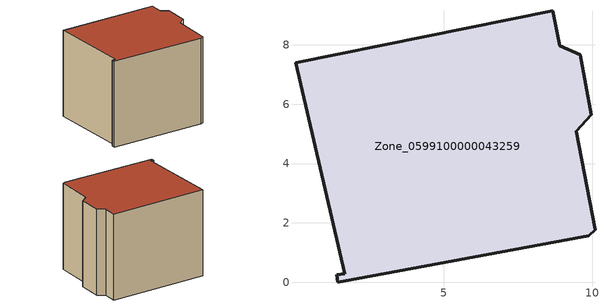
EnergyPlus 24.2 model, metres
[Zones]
Zone_0599100000043259
 floor ground (C_G): 1.44,0 1.39,0.25 1.68,0.29 0.01,7.39 8.68,9.15 8.91,7.97 9.6,7.66 9.98,5.64 9.47,5.09 10.1,1.77 9.89,1.56 z0
 wall outside (C_F): 9.89,1.56 10.1,1.77 9.47,5.09 9.98,5.64 9.6,7.66 8.91,7.97 8.68,9.15 0.01,7.39 1.68,0.29 1.39,0.25 1.44,0 9.89,1.56 z0:7.74
 roof outside (C_R): 0.01,7.39 1.68,0.29 1.39,0.25 1.44,0 9.89,1.56 10.1,1.77 9.47,5.09 9.98,5.64 9.6,7.66 8.91,7.97 8.68,9.15 z7.74
[BUILDING]
Pand.0599100000043259: North Axis=0; Terrain=City; Loads Convergence Tolerance Value=0.04; Temperature Convergence Tolerance Value=0.4; Solar Distribution=FullExterior; Maximum Number of Warmup Days=25; Minimum Number of Warmup Days=1
[Site:Location]
Rotterdam.The.Hague.AP_ZH_NLD Design_Conditions: Latitude=51.96; Longitude=4.45; Time Zone=1; Elevation=-4.5
[SITE:GROUNDTEMPERATURE:BUILDINGSURFACE]
18, 18, 18, 18, 18, 18, 18, 18, 18, 18, 18, 18
[MATERIAL] Thermal Absorptance=0.9; Solar Absorptance=0.7; Visible Absorptance=0.7
Name | Roughness | Thickness | Conductivity | Density | Specific Heat
G.TI.1946 | MediumSmooth | 0.15 | 1 | 540 | 1210
F.TI.1946 | Rough | 0.3 | 0.857143 | 1920 | 840
R.TI.1946 | MediumRough | 0.2 | 0.1 | 1500 | 1000
[CONSTRUCTION]
C_G: G.TI.1946
C_F: F.TI.1946
C_R: R.TI.1946
[ZONE]
Zone_0599100000043259: Type=1; Multiplier=1; Ceiling Height=Autocalculate; Volume=Autocalculate; Floor Area=autocalculate; Part of Total Floor Area=Yes
[ZONEINFILTRATION:DESIGNFLOWRATE]
Infil_Zone_0599100000043259: Zone or ZoneList or Space or SpaceList=Zone_0599100000043259; Schedule=AlwaysOn; Design Flow Rate Calculation Method=Flow/Area; Flow Rate per Floor Area=0.003; Constant Term Coefficient=1; Temperature Term Coefficient=0; Velocity Term Coefficient=0; Velocity Squared Term Coefficient=0
[HVACTEMPLATE:ZONE:IDEALLOADSAIRSYSTEM]
Zone_0599100000043259: Maximum Heating Supply Air Temperature=50; Minimum Cooling Supply Air Temperature=13; Maximum Heating Supply Air Humidity Ratio=0.0156; Minimum Cooling Supply Air Humidity Ratio=0.0077; Heating Limit=NoLimit; Cooling Limit=NoLimit; Dehumidification Control Type=ConstantSensibleHeatRatio; Cooling Sensible Heat Ratio=0.7; Dehumidification Setpoint=60; Humidification Control Type=None; Humidification Setpoint=30; Outdoor Air Method=None; Outdoor Air Flow Rate per Person=0.00944; Outdoor Air Flow Rate per Zone Floor Area=0; Outdoor Air Flow Rate per Zone=0; Demand Controlled Ventilation Type=None; Outdoor Air Economizer Type=NoEconomizer; Heat Recovery Type=None; Sensible Heat Recovery Effectiveness=0.7; Latent Heat Recovery Effectiveness=0.65
[ZONECONTROL:THERMOSTAT]
ThermostatControl_Zone_0599100000043259: Zone or ZoneList=Zone_0599100000043259; Control Type Schedule=DualSetpointControlType; Control 1=Thermostat_Zone_0599100000043259; Temperature Difference Between Cutout And Setpoint=0
[THERMOSTATSETPOINT:DUALSETPOINT]
Thermostat_Zone_0599100000043259: Heating Setpoint Temperature Schedule=HeatingSetpoint_Zone_0599100000043259; Cooling Setpoint Temperature Schedule=CoolingSetpoint_Zone_0599100000043259
[SCHEDULE:COMPACT]
HeatingSetpoint_Zone_0599100000043259: Through: 12/31, For: AllDays, Until: 24:00, 21
CoolingSetpoint_Zone_0599100000043259: Through: 12/31, For: AllDays, Until: 24:00, 24
DualSetpointControlType: Through: 12/31, For: AllDays, Until: 24:00, 4
AlwaysOn: Through: 12/31, For: AllDays, Until: 24:00, 1
